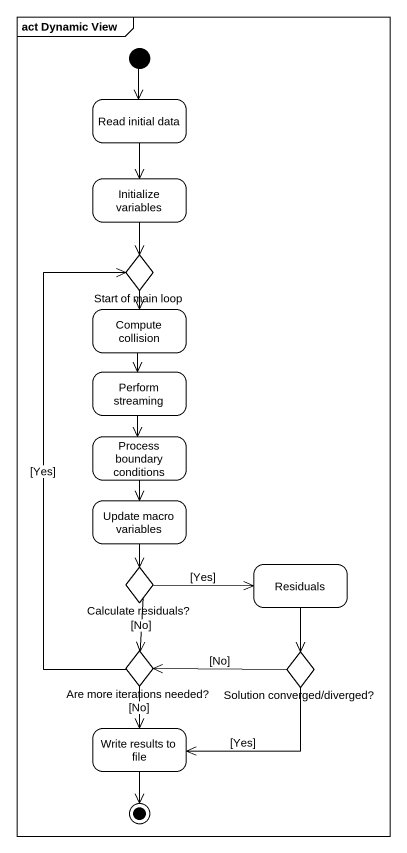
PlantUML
@startuml
mainframe act Dynamic View
hide empty description
state "Read initial data" as Read_initial_data
state "Initialize variables" as Initialize_variables
state "Start of main loop" as Start_of_main_loop <<choice>>
state "Compute collision" as Compute_collision
state "Perform streaming" as Perform_streaming
state "Process boundary conditions" as Process_boundary_conditions
state "Update macro variables" as Update_macro_variables
state "Calculate residuals?" as Calculate_residuals <<choice>>
state Residuals
state "Are more iterations needed?" as Are_more_iterations_needed <<choice>>
state "Solution converged/diverged?" as Solution_converged_diverged <<choice>>
state "Write results to file" as Write_results_to_file
[*] --> Read_initial_data
Read_initial_data --> Initialize_variables
Initialize_variables --> Start_of_main_loop
Start_of_main_loop --> Compute_collision
Compute_collision --> Perform_streaming
Perform_streaming --> Process_boundary_conditions
Process_boundary_conditions --> Update_macro_variables
Update_macro_variables --> Calculate_residuals
Calculate_residuals -right-> Residuals : [Yes]
Calculate_residuals --> Are_more_iterations_needed : [No]
Residuals --> Solution_converged_diverged
Are_more_iterations_needed -up-> Start_of_main_loop : [Yes]
Are_more_iterations_needed --> Write_results_to_file : [No]
Solution_converged_diverged -left-> Are_more_iterations_needed : [No]
Solution_converged_diverged -left-> Write_results_to_file : [Yes]
Write_results_to_file --> [*]
@enduml
